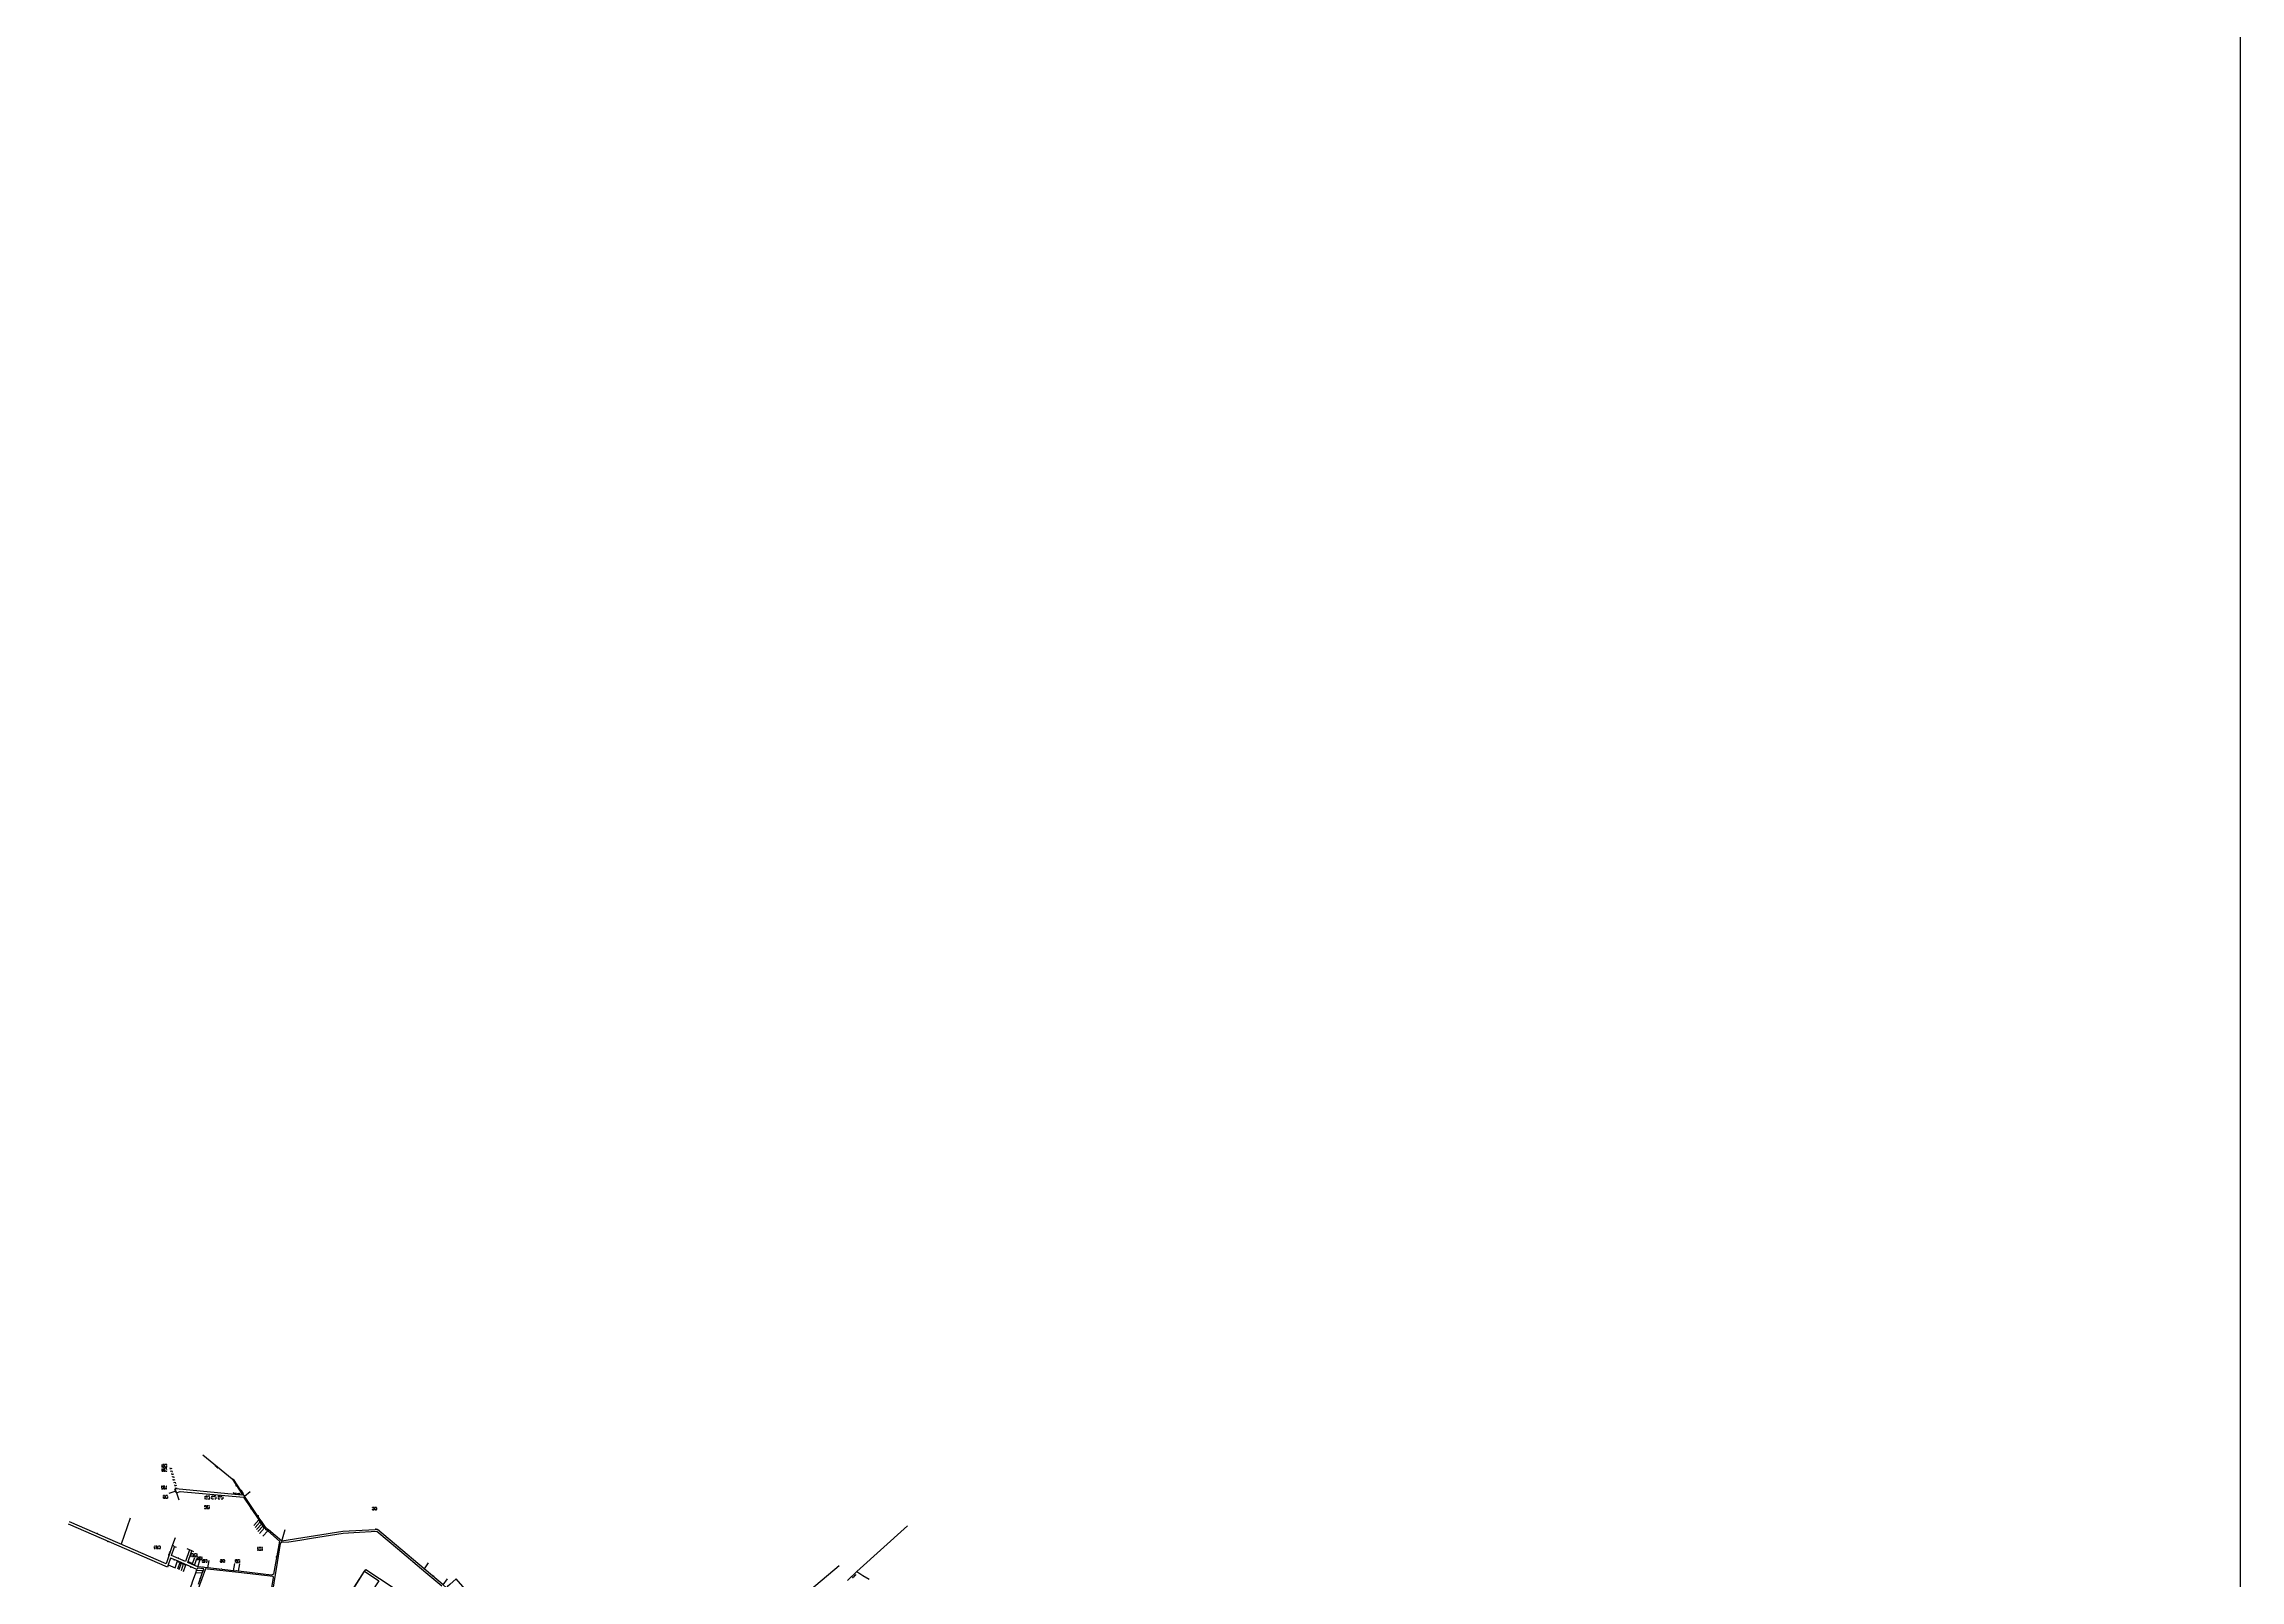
# Model space of a CAD drawing. Extents: x 714896 to 749292, y 8417558 to 8447149.
# Drawn here: x 740353 to 749292, y 8430053 to 8436303 of the extents above; entities that cross this region are included whole.
import ezdxf

# ---------------------------------------------------------------- set-up
doc = ezdxf.new("R2010")
doc.units = 0
doc.header["$MEASUREMENT"] = 0
doc.linetypes.add('ACAD_ISO03W100', pattern=[30, 12, -18])
doc.layers.get('0').update_dxf_attribs({"linetype": 'CONTINUOUS'})
for name, color, linetype in [('LOTE', 7, 'CONTINUOUS'), ('NUM-PORTA', 7, 'CONTINUOUS'), ('QUADRA', 6, 'CONTINUOUS'), ('TEXTO', 7, 'CONTINUOUS')]:
    doc.layers.add(name, color=color, linetype=linetype)
doc.styles.add('ROMANS', font='ROMANS.SHX', dxfattribs={"height": 1.5})

msp = doc.modelspace()

# ---------------------------------------------------------------- linework, layer by layer
msp.add_lwpolyline([(714896.5, 8447149), (749291.6, 8447149), (749291.6, 8417557.8), (714896.5, 8417557.8)], close=True)
at = {"layer": 'LOTE', "linetype": 'ACAD_ISO03W100', "ltscale": 0.08}
for points in [[(740832.8, 8430512.7), (740852.8, 8430512.7), (740852.8, 8430522.7), (740832.8, 8430522.7), (740832.8, 8430512.7)], [(740833.1, 8430496.2), (740853.1, 8430496.2), (740853.1, 8430506.2), (740833.1, 8430506.2), (740833.1, 8430496.2)], [(740832, 8430424.6), (740852, 8430424.6), (740852, 8430434.6), (740832, 8430434.6), (740832, 8430424.6)], [(741138.5, 8430405.1), (741122.8, 8430406.4)], [(740837.8, 8430387), (740857.8, 8430387), (740857.8, 8430397), (740837.8, 8430397), (740837.8, 8430387)], [(741007.2, 8430344.9), (741027.2, 8430344.9), (741027.2, 8430354.9), (741007.2, 8430354.9), (741007.2, 8430344.9)], [(741007.8, 8430384.3), (741027.8, 8430384.3), (741027.8, 8430394.3), (741007.8, 8430394.3), (741007.8, 8430384.3)], [(741062.9, 8430384.3), (741082.9, 8430384.3), (741082.9, 8430394.3), (741062.9, 8430394.3), (741062.9, 8430384.3)], [(741688.6, 8430338.4), (741708.6, 8430338.4), (741708.6, 8430348.4), (741688.6, 8430348.4), (741688.6, 8430338.4)], [(740802.1, 8430181.2), (740828, 8430181.2), (740828, 8430191.2), (740802.1, 8430191.2), (740802.1, 8430181.2)], [(740951, 8430149.7), (740976.9, 8430149.7), (740976.9, 8430159.7), (740951, 8430159.7), (740951, 8430149.7)], [(740977.2, 8430136.4), (740997.2, 8430136.4), (740997.2, 8430146.4), (740977.2, 8430146.4), (740977.2, 8430136.4)], [(741222.6, 8430175.2), (741242.6, 8430175.2), (741242.6, 8430185.2), (741222.6, 8430185.2), (741222.6, 8430175.2)], [(740997, 8430125.3), (741017, 8430125.3), (741017, 8430135.3), (740997, 8430135.3), (740997, 8430125.3)], [(741070, 8430125.8), (741090, 8430125.8), (741090, 8430135.8), (741070, 8430135.8), (741070, 8430125.8)], [(741131.1, 8430125.1), (741151.1, 8430125.1), (741151.1, 8430135.1), (741131.1, 8430135.1), (741131.1, 8430125.1)]]:
    msp.add_lwpolyline(points, dxfattribs=at)
at = {"layer": 'LOTE', "color": 7, "linetype": 'ACAD_ISO03W100', "ltscale": 0.4}
for points in [[(740890.4, 8430423.9), (740866, 8430513)], [(740895.8, 8430423.4), (740870.8, 8430514.3)]]:
    msp.add_lwpolyline(points, dxfattribs=at)
at = {"layer": 'LOTE'}
for points in [[(740889.3, 8430415.5), (740861.1, 8430405.5)], [(740892, 8430408), (740902, 8430379.7)], [(741169, 8430395), (741192.8, 8430413.3)], [(740703.7, 8430305.2), (740667.6, 8430198.8)], [(741206.9, 8430275.8), (741228, 8430298)], [(741212.6, 8430267.6), (741233.7, 8430289.8)], [(741218.4, 8430259.4), (741239.4, 8430281.6)], [(741224.1, 8430251.2), (741245.2, 8430273.4)], [(741230.4, 8430243.2), (741251, 8430265)], [(741243.4, 8430231.2), (741264, 8430253)], [(741321.2, 8430211.1), (741335.2, 8430259.1)], [(740886.6, 8430225.4), (740877, 8430197)], [(740893.2, 8430185), (740884, 8430189)], [(740945.5, 8430175.9), (740936.3, 8430179.9)], [(740963.8, 8430167.9), (740954.6, 8430171.9)], [(740957.1, 8430116.5), (740966.7, 8430145.1)], [(740966.3, 8430112.5), (740975.8, 8430141.1)], [(740859.4, 8430115.3), (740887, 8430103.4)], [(740887, 8430103.4), (740896.1, 8430130.8)], [(740898, 8430098.6), (740907.1, 8430126)], [(740903.5, 8430096.2), (740912.6, 8430123.6)], [(740912.6, 8430092.2), (740921.8, 8430119.6)], [(740921.8, 8430088.2), (740930.9, 8430115.6)], [(740963.1, 8429942.4), (740950, 8429994.9), (740950, 8430022.4), (740954.9, 8430035.9), (740958.3, 8430045.3), (740972, 8430083.2), (740976, 8430096)], [(740997.7, 8430080.7), (740972, 8430083.2)], [(741001.1, 8430090.1), (740975, 8430092.6)], [(740979, 8430107), (740988.7, 8430136.2)], [(741019.8, 8430103), (741025.3, 8430132.6)], [(741125.1, 8430091.2), (741130.6, 8430120.8)], [(741145, 8430089), (741150.5, 8430118.6)], [(741901.5, 8430098.4), (741918.7, 8430123.1)], [(741978, 8430034), (741995.1, 8430058.6)]]:
    msp.add_lwpolyline(points, dxfattribs=at)
at = {"layer": 'LOTE', "color": 7}
for points in [[(741122.8, 8430406.4), (741126, 8430408.8)], [(741122.8, 8430406.4), (741125.5, 8430403.4)]]:
    msp.add_lwpolyline(points, dxfattribs=at)
at = {"layer": 'LOTE', "color": 40, "linetype": 'ACAD_ISO03W100', "ltscale": 0.08}
msp.add_lwpolyline([(741034.7, 8430384.3), (741054.7, 8430384.3), (741054.7, 8430394.3), (741034.7, 8430394.3), (741034.7, 8430384.3)], dxfattribs=at)
at = {"layer": 'LOTE', "color": 7, "linetype": 'CONTINUOUS', "elevation": 0.3, "flags": 128}
msp.add_lwpolyline([(743661.1, 8430087.7), (743686.6, 8430072), (743712.2, 8430056.2)], dxfattribs=at)
at = {"layer": 'QUADRA'}
for points in [[(741000.1, 8430563.3), (741118.6, 8430465), (741161, 8430400), (741159, 8430399), (740890.4, 8430423.9), (740886, 8430425), (740892, 8430408), (740907, 8430414), (741166, 8430390), (741228, 8430298), (741251, 8430265), (741264, 8430253), (741312, 8430212), (741287, 8430077), (741279, 8430073), (741145, 8430089), (741125.1, 8430091.2), (741019.8, 8430103), (740979, 8430107), (740966.3, 8430112.5), (740938.8, 8430124.5), (740954.6, 8430171.9), (740945.5, 8430175.9), (740929.6, 8430128.5), (740872.2, 8430153.5), (740884, 8430189), (740877, 8430197), (740851, 8430119), (740457, 8430290.5)], [(742031, 8430058.5), (742031, 8430058.5), (742004.6, 8430035.5), (741995.6, 8430027.6), (741991.8, 8430021.4), (741978, 8430034), (741711, 8430259), (741701, 8430258), (741570, 8430251), (741321.2, 8430211.1), (741267.5, 8430257), (741255, 8430268.5), (741249.5, 8430276.4), (741243.8, 8430284.6), (741238.1, 8430292.8), (741232.4, 8430301), (741169, 8430395), (741124, 8430464)], [(740981.8, 8430036.8), (740997.7, 8430080.7), (741001.1, 8430090.1), (741004.5, 8430099.5), (740977.7, 8430102.1), (740976, 8430096), (740945, 8430109.5), (740914.1, 8430123), (740896.1, 8430130.8), (740868.6, 8430142.7), (740859.4, 8430115.3), (740856.3, 8430105.8), (740453.2, 8430281.2)], [(741972.5, 8430028.2), (741907.8, 8430082.7), (741792, 8430180.3), (741708.4, 8430250.7), (741614.3, 8430245.4), (741570.8, 8430243), (741441.6, 8430222.3), (741394.9, 8430214.8), (741350.3, 8430207.7), (741320.2, 8430205.4), (741315.2, 8430202), (741302, 8430124.4), (741276, 8429967)], [(741585.4, 8429974.6), (741656.2, 8430086), (741662.9, 8430096.5), (741774.6, 8430022.7)]]:
    msp.add_lwpolyline(points, dxfattribs=at)
at = {"layer": 'QUADRA', "color": 6, "linetype": 'CONTINUOUS'}
for points in [[(743624.1, 8430051.7), (743661.1, 8430087.7), (743867.8, 8430274.2)], [(742674, 8429318.7), (742031, 8430058.5), (742004.6, 8430035.5)], [(743590, 8430111), (743590, 8430111), (743590, 8430111), (743254, 8429827), (742963.7, 8429581.8), (742849.5, 8429477.7), (742848.6, 8429478.7), (742802.4, 8429531.9), (742795.1, 8429540.3), (742513, 8429864.9), (742395.1, 8429762.1), (742436, 8429715.2), (742375.3, 8429662.4), (742375.3, 8429662.4), (742031, 8430058.5)]]:
    msp.add_lwpolyline(points, dxfattribs=at)
at = {"layer": 'QUADRA'}
for points in [[(741010.7, 8430098.9), (740981, 8430016.9), (740981, 8429998.7), (740999.6, 8429924.4), (741046.8, 8429944.6), (741160.4, 8429958.7), (741272.7, 8429971.4), (741287.5, 8430063.1), (741286.2, 8430067.1), (741144.4, 8430084), (741019.3, 8430098), (741010.7, 8430098.9)], [(741715.6, 8430050.7), (741682.6, 8429998.8), (741662.2, 8430011.5), (741656.9, 8430003.1), (741677.2, 8429990.4), (741645, 8429939.8), (741586.4, 8429976.3), (741658, 8430088.8)]]:
    msp.add_lwpolyline(points, close=True, dxfattribs=at)

# ---------------------------------------------------------------- texts
at = {"layer": 'NUM-PORTA', "color": 3, "style": 'ROMANS'}
msp.add_text('S/N', height=1.51, rotation=110.93896, dxfattribs=at).set_placement((740887.8, 8430417.4))
at = {"layer": 'NUM-PORTA', "color": 1, "style": 'ROMANS'}
msp.add_text('S/N', height=1.51, rotation=110.93896, dxfattribs=at).set_placement((740890.8, 8430409))
at = {"layer": 'NUM-PORTA', "color": 7, "style": 'ROMANS'}
for rotation, p in [(355.90566, (740890.4, 8430424.6)), (122.65238, (741196.7, 8430342.2)), (122.65238, (741231.6, 8430290.9)), (4.4683, (741702.7, 8430259.4)), (156.4309, (740884.7, 8430134.8)), (156.4309, (740911.8, 8430123)), (156.4309, (740919.1, 8430119.8)), (336.94452, (740970.2, 8430111.5)), (353.4004, (740997.2, 8430106)), (353.4004, (741074, 8430097.6)), (353.4004, (741133.6, 8430090.9))]:
    msp.add_text('S/N', height=1.51, rotation=rotation, dxfattribs=at).set_placement(p)
at = {"layer": 'TEXTO', "color": 5, "style": 'ROMANS'}
msp.add_text('D E L C I N E I', height=1.4, dxfattribs=at).set_placement((740833.3, 8430513.8))
at = {"layer": 'TEXTO', "color": 2, "style": 'ROMANS'}
msp.add_text('J A Q U E L I N E', height=1.2, dxfattribs=at).set_placement((740833.6, 8430497.3))
at = {"layer": 'TEXTO', "color": 7, "style": 'ROMANS'}
for s, height, p in [('C O N S T.', 1.51, (740835.6, 8430503.4)), ('C A S A', 1.51, (740837.5, 8430519.9)), ('D E', 1.51, (740840.7, 8430516.8)), ('D E', 1.51, (740840.9, 8430500.2)), ('L E V I N D O', 1.5, (740833.1, 8430425.7)), ('C A S A', 1.51, (740836.6, 8430431.8)), ('D E', 1.51, (740839.8, 8430428.7)), ('C O N S T.', 1.51, (740840.1, 8430394.2)), ('R O N E Y', 1.2, (740841.8, 8430388.1)), ('D E', 1.51, (740845.7, 8430391)), ('F A T I M A', 1.5, (741009.9, 8430346)), ('C A S A', 1.51, (741011.8, 8430352.1)), ('C A S A', 1.51, (741012.3, 8430390.4)), ('D E', 1.51, (741015.1, 8430349)), ('C A S A', 1.51, (741067.5, 8430389.9)), ('A M A D O', 1.51, (741692.2, 8430339.5)), ('C A S A', 1.51, (741693.2, 8430345.6)), ('D E', 1.51, (741696.4, 8430342.5)), ('R O B I F O R', 1.5, (740805.5, 8430182.3)), ('A R E A', 1.51, (740809.6, 8430188.4)), ('D E', 1.51, (740812.8, 8430185.2)), ('JOAO DO MORRINHOS', 1.5, (740951.4, 8430150.8)), ('A R E A', 1.51, (740958.5, 8430156.9)), ('D E', 1.51, (740961.7, 8430153.7)), ('JOSE MIGUEL', 1.7, (740979.5, 8430137.5)), ('C A S A', 1.51, (740981.8, 8430143.6)), ('D E', 1.51, (740985.1, 8430140.4)), ('G A L P A O', 1.506, (741225.1, 8430179.3)), ('R O B E R T O', 1.5, (740997.5, 8430126.4)), ('C A S A', 1.51, (741001.6, 8430132.5)), ('D E', 1.51, (741004.9, 8430129.4)), ('A N D E R S O N', 1.3, (741070.4, 8430126.9)), ('C A S A', 1.51, (741074.6, 8430133)), ('D E', 1.51, (741077.8, 8430129.8)), ('P A L M I R A', 1.5, (741132.1, 8430126.2)), ('C A S A', 1.51, (741135.7, 8430132.3)), ('D E', 1.51, (741138.9, 8430129.2))]:
    msp.add_text(s, height=height, dxfattribs=at).set_placement(p)
for s, height, rotation, p in [('F A Z E N D A', 1.506, 139.44463, (741061.6, 8430508.8)), ('TER.', 1.51, 122.65238, (741136.7, 8430435.3)), ('S I T I O', 1.51, 354.85972, (741141.7, 8430405.8)), ('F A Z E N D A ', 1.506, 304.23085, (741155.6, 8430418.8)), ('T A P E R A', 1.506, 354.85972, (741139.5, 8430402.6)), ('TER.', 1.51, 336.94452, (740569.2, 8430242.5)), ('TER.', 1.51, 304.23085, (741224.3, 8430314.9)), ('TER.', 1.51, 122.65238, (741237.4, 8430282.6)), ('TER.', 1.51, 122.65238, (741242.9, 8430274.7)), ('CONST.', 1.51, 122.65238, (741249.6, 8430265.1)), ('TER.', 1.51, 137.24251, (741258.8, 8430257)), ('TER.', 1.51, 156.4309, (740614.5, 8430210.1)), ('AREA DE EVENTOS', 1.506, 69.75346, (740861, 8430153.1)), ('TER.', 1.51, 336.94452, (740899.1, 8430142.5)), ('TER.', 1.51, 78.56972, (741298.8, 8430145.6)), ('TER.', 1.51, 156.4309, (740903.3, 8430126.7)), ('TER.', 1.51, 156.4309, (740928.4, 8430115.8)), ('BLOQUETES', 1.51, 336.94452, (740942.1, 8430123.9)), ('FABRICA DE', 1.51, 336.94452, (740942.8, 8430126.1)), ('TER.', 1.51, 156.4309, (740953.1, 8430105)), ('TER.', 1.51, 336.94452, (740959.6, 8430116.1)), ('TER.', 1.51, 68.3889, (740988.2, 8430057)), ('CONST.', 1.51, 68.3889, (740997, 8430081.4)), ('TER.', 1.51, 68.3889, (741001.1, 8430092.5)), ('RUINA', 1.51, 319.64746, (741937.8, 8430069.1))]:
    msp.add_text(s, height=height, rotation=rotation, dxfattribs=at).set_placement(p)
at = {"layer": 'TEXTO', "color": 40, "style": 'ROMANS'}
msp.add_text('C A S A', height=1.51, dxfattribs=at).set_placement((741039.2, 8430391.8))
at = {"layer": 'TEXTO', "style": 'ROMANS'}
msp.add_text('M O T E L', height=3, rotation=224.8807, dxfattribs=at).set_placement((743657.1, 8430076.8))

doc.saveas('drawing.dxf')
